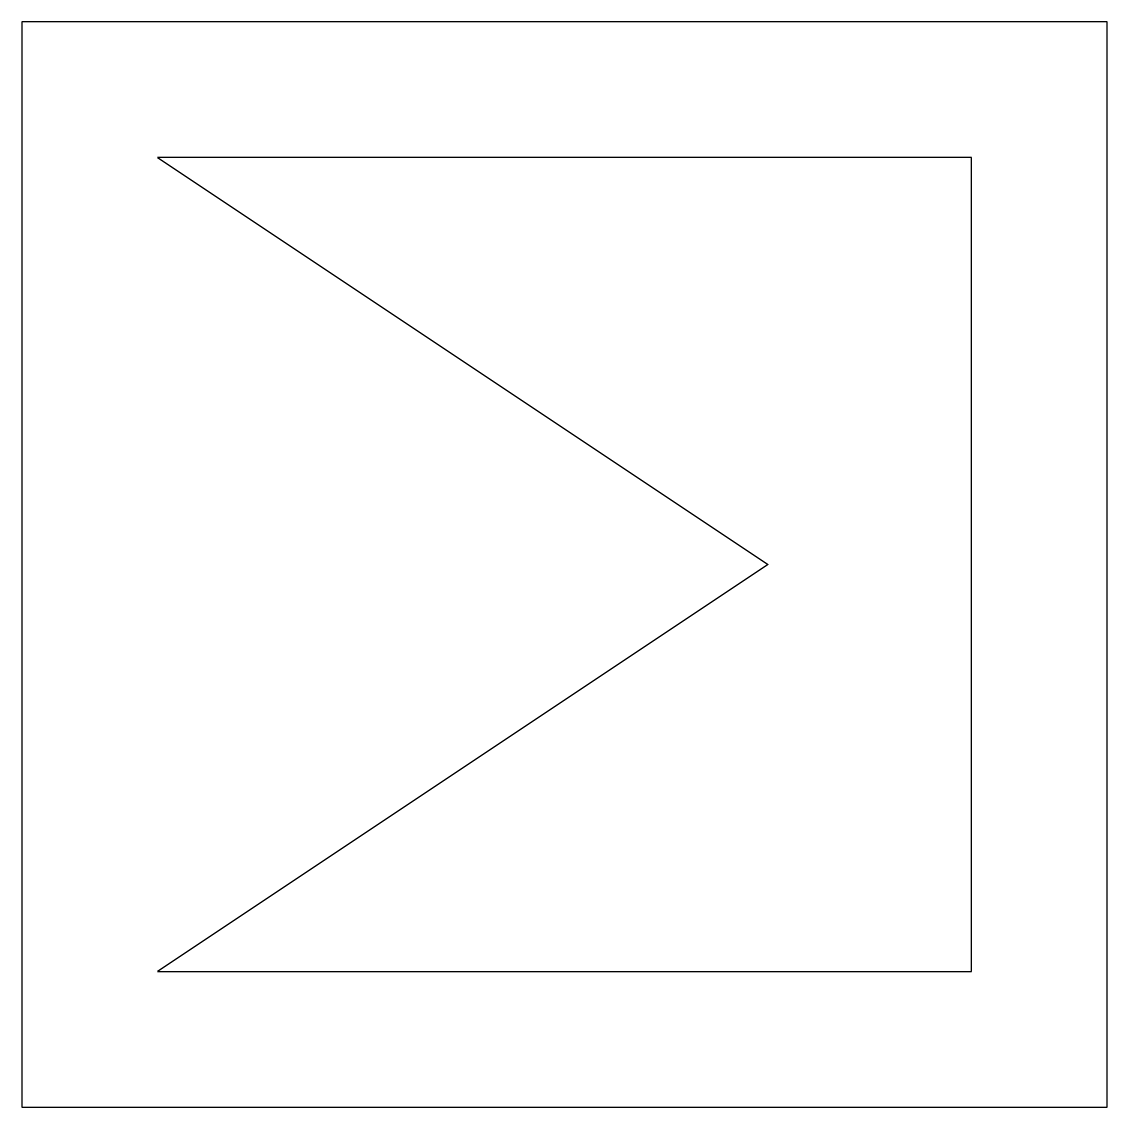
# Model space of a CAD drawing. Header units: millimetres. Extents: x 0 to 40, y 0 to 40.
import ezdxf

# ---------------------------------------------------------------- set-up
doc = ezdxf.new("R2010")
doc.units = ezdxf.units.MM
doc.header["$MEASUREMENT"] = 0
doc.layers.add('multiplier_calculation', color=18, linetype='Continuous', true_color=0x000000)

msp = doc.modelspace()

# ---------------------------------------------------------------- linework, layer by layer
at = {"layer": 'multiplier_calculation'}
for points in [[(0, 40), (0, 0), (40, 0), (40, 40)], [(5, 35), (27.5, 20), (5, 5), (35, 5), (35, 35)]]:
    msp.add_lwpolyline(points, close=True, dxfattribs=at)

doc.saveas('drawing.dxf')
